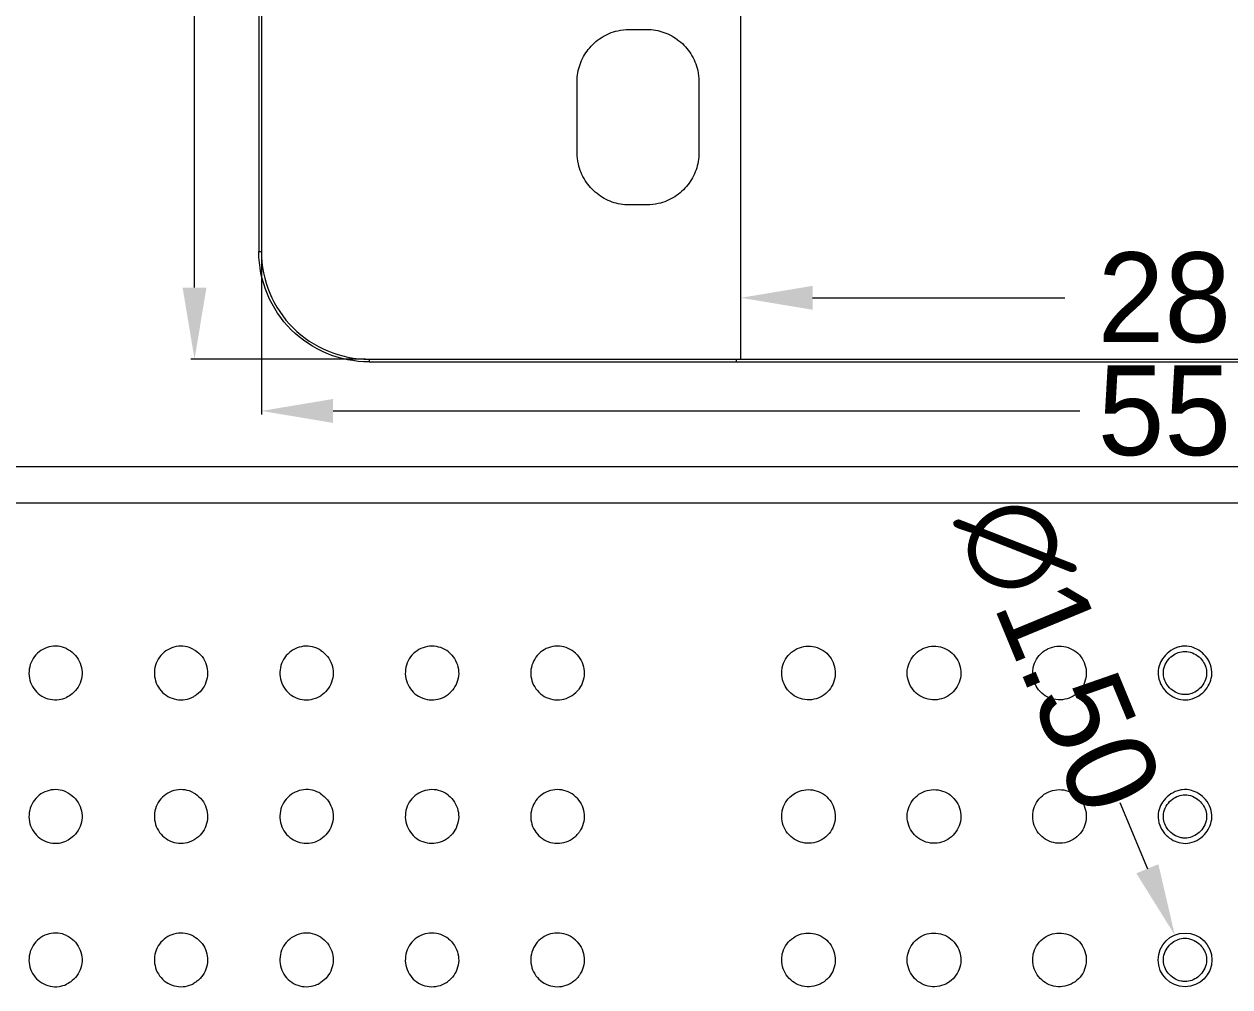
# Model space of a CAD drawing. Header units: millimetres. Extents: x -644 to 177, y 608 to 849.
# Drawn here: x -87.95 to -54.33, y 660.63 to 687.48 of the extents above; entities that cross this region are included whole.
import ezdxf

# ---------------------------------------------------------------- set-up
doc = ezdxf.new("R2010")
doc.units = ezdxf.units.MM
doc.layers.get('0').update_dxf_attribs({"linetype": 'CONTINUOUS'})
doc.layers.get('Defpoints').update_dxf_attribs({"linetype": 'CONTINUOUS'})
doc.layers.add('10', color=7, linetype='CONTINUOUS', true_color=0xffffff)
doc.dimstyles.new('2', dxfattribs={"dimtxt": 2.5, "dimasz": 2, "dimexe": 0.1, "dimexo": 0.1, "dimgap": 0.1, "dimtad": 0, "dimzin": 0, "dimdsep": 46, "dimtxsty": 'Standard', "dimcen": 0, "dimclrd": 4, "dimclre": 4, "dimclrt": 3, "dimadec": 1, "dimazin": 0, "dimtfac": 1, "dimtofl": 0, "dimtmove": 0, "dimatfit": 3, "dimfxl": 0, "dimtolj": 1, "dimtzin": 0, "dimlwd": 9, "dimlwe": 9, "dimarcsym": 0})

# ---------------------------------------------------------------- blocks, each defined once
blk = doc.blocks.new('*D165')
at = {"color": 4, "lineweight": 9}
for p, q in [((-78.433, 738.138), (-83.297, 738.138)), ((-83.197, 736.138), (-83.197, 712.613)), ((-83.197, 680.138), (-83.197, 703.663)), ((-78.433, 678.138), (-83.297, 678.138))]:
    blk.add_line(p, q, dxfattribs=at)
for points in [[(-83.531, 736.138), (-82.864, 736.138), (-83.197, 738.138)], [(-83.531, 680.138), (-82.864, 680.138), (-83.197, 678.138)]]:
    blk.add_solid(points, dxfattribs=at)
at = {"layer": 'Defpoints', "color": 0, "lineweight": 9}
for p in [(-83.197, 738.138), (-78.333, 738.138), (-78.333, 678.138)]:
    blk.add_point(p, dxfattribs=at)
at = {"color": 3, "lineweight": 9, "insert": (-83.197, 708.138), "char_height": 2.5, "attachment_point": 5, "rotation": 90}
blk.add_mtext('\\A1;60.00', dxfattribs=at)
blk = doc.blocks.new('*D168')
at = {"color": 4, "lineweight": 9}
for p, q in [((-81.333, 681.038), (-81.333, 676.596)), ((-26.333, 681.038), (-26.333, 676.596)), ((-79.333, 676.696), (-58.516, 676.696)), ((-28.333, 676.696), (-49.149, 676.696))]:
    blk.add_line(p, q, dxfattribs=at)
for points in [[(-79.333, 677.029), (-79.333, 676.363), (-81.333, 676.696)], [(-28.333, 677.029), (-28.333, 676.363), (-26.333, 676.696)]]:
    blk.add_solid(points, dxfattribs=at)
at = {"layer": 'Defpoints', "color": 0, "lineweight": 9}
for p in [(-81.333, 681.138), (-26.333, 681.138), (-26.333, 676.696)]:
    blk.add_point(p, dxfattribs=at)
at = {"color": 3, "lineweight": 9, "insert": (-53.833, 676.696), "char_height": 2.5, "attachment_point": 5}
blk.add_mtext('\\A1;55.00', dxfattribs=at)
blk = doc.blocks.new('*D173')
at = {"color": 4, "lineweight": 9}
for p, q in [((-67.967, 678.238), (-67.967, 679.951)), ((-65.967, 679.851), (-58.933, 679.851)), ((-41.698, 679.851), (-48.733, 679.851)), ((-39.698, 678.238), (-39.698, 679.951))]:
    blk.add_line(p, q, dxfattribs=at)
for points in [[(-65.967, 680.184), (-65.967, 679.518), (-67.967, 679.851)], [(-41.698, 680.184), (-41.698, 679.518), (-39.698, 679.851)]]:
    blk.add_solid(points, dxfattribs=at)
at = {"layer": 'Defpoints', "color": 0, "lineweight": 9}
for p in [(-39.698, 679.851), (-67.967, 678.138), (-39.698, 678.138)]:
    blk.add_point(p, dxfattribs=at)
at = {"color": 3, "lineweight": 9, "insert": (-53.833, 679.851), "char_height": 2.5, "attachment_point": 5}
blk.add_mtext('\\A1;28.27', dxfattribs=at)
blk = doc.blocks.new('*D119')
at = {"color": 4, "lineweight": 9}
blk.add_line((-57.396, 665.777), (-56.632, 663.929), dxfattribs=at)
blk.add_solid([(-56.324, 664.056), (-56.94, 663.802), (-55.868, 662.08)], dxfattribs=at)
at = {"layer": 'Defpoints', "color": 0, "lineweight": 9}
for p in [(-55.868, 662.08), (-55.296, 660.695)]:
    blk.add_point(p, dxfattribs=at)
at = {"color": 3, "lineweight": 9, "insert": (-59.105, 669.913), "char_height": 2.5, "attachment_point": 5, "rotation": 292.4505}
blk.add_mtext('\\A1;∅1.50', dxfattribs=at)

msp = doc.modelspace()

# ---------------------------------------------------------------- linework, layer by layer
at = {"lineweight": 9}
msp.add_circle((-55.582, 661.388), 0.749, dxfattribs=at)
at = {"layer": '10', "color": 7, "linetype": 'Continuous', "lineweight": 9}
for p, q in [((-67.967, 678.138), (-67.967, 738.138)), ((-81.406, 735.138), (-81.406, 681.138)), ((-81.333, 735.138), (-81.333, 681.138)), ((-72.53, 683.888), (-72.53, 685.888)), ((-69.135, 685.888), (-69.135, 683.888)), ((-81.406, 681.138), (-81.333, 681.138)), ((-78.333, 678.138), (-68.083, 678.138)), ((-78.333, 678.138), (-78.332, 678.064)), ((-68.083, 678.064), (-68.083, 678.138)), ((-67.967, 678.138), (-39.698, 678.138)), ((-5.595, 675.138), (-102.07, 675.138)), ((-102.07, 674.138), (-5.595, 674.138))]:
    msp.add_line(p, q, dxfattribs=at)
for points, knots in [([(-72.53, 685.888), (-72.53, 686.047), (-72.502, 686.208), (-72.396, 686.508), (-72.317, 686.651), (-72.118, 686.904), (-71.995, 687.016), (-71.718, 687.195), (-71.561, 687.262), (-71.295, 687.323), (-71.189, 687.335), (-71.082, 687.335)], [0, 0, 0, 0, 0.211102, 0.211102, 0.421873, 0.421873, 0.638165, 0.638165, 0.859797, 0.859797, 1, 1, 1, 1]), ([(-71.082, 687.335), (-71.041, 687.335), (-70.999, 687.335), (-70.916, 687.335), (-70.874, 687.335), (-70.749, 687.335), (-70.666, 687.335), (-70.582, 687.335)], [0, 0, 0, 0, 0.250017, 0.250017, 0.500034, 0.500034, 1, 1, 1, 1]), ([(-70.582, 687.335), (-70.423, 687.335), (-70.26, 687.307), (-69.959, 687.2), (-69.816, 687.12), (-69.562, 686.919), (-69.449, 686.794), (-69.271, 686.515), (-69.205, 686.357), (-69.146, 686.094), (-69.135, 685.991), (-69.135, 685.888)], [0, 0, 0, 0, 0.212906, 0.212906, 0.425486, 0.425486, 0.643452, 0.643452, 0.864683, 0.864683, 1, 1, 1, 1]), ([(-71.082, 682.441), (-71.242, 682.441), (-71.405, 682.469), (-71.706, 682.576), (-71.85, 682.656), (-72.104, 682.858), (-72.217, 682.983), (-72.394, 683.262), (-72.46, 683.42), (-72.518, 683.683), (-72.53, 683.786), (-72.53, 683.888)], [0, 0, 0, 0, 0.213072, 0.213072, 0.425811, 0.425811, 0.644043, 0.644043, 0.865336, 0.865336, 1, 1, 1, 1]), ([(-69.135, 683.888), (-69.135, 683.729), (-69.163, 683.568), (-69.269, 683.268), (-69.348, 683.125), (-69.547, 682.872), (-69.671, 682.759), (-69.947, 682.581), (-70.105, 682.514), (-70.37, 682.453), (-70.477, 682.441), (-70.582, 682.441)], [0, 0, 0, 0, 0.211297, 0.211297, 0.422268, 0.422268, 0.638732, 0.638732, 0.860226, 0.860226, 1, 1, 1, 1]), ([(-70.582, 682.441), (-70.624, 682.441), (-70.666, 682.441), (-70.749, 682.441), (-70.791, 682.441), (-70.916, 682.441), (-70.999, 682.441), (-71.082, 682.441)], [0, 0, 0, 0, 0.250017, 0.250017, 0.500034, 0.500034, 1, 1, 1, 1]), ([(-78.332, 678.064), (-79.142, 678.064), (-79.934, 678.395), (-81.069, 679.525), (-81.406, 680.323), (-81.406, 681.138)], [0, 0, 0, 0, 0.5, 0.5, 1, 1, 1, 1]), ([(-81.333, 681.138), (-81.333, 680.342), (-81.004, 679.564), (-79.897, 678.462), (-79.122, 678.138), (-78.333, 678.138)], [0, 0, 0, 0, 0.5, 0.5, 1, 1, 1, 1]), ([(-78.332, 678.064), (-77.436, 678.064), (-76.54, 678.064), (-74.745, 678.064), (-73.847, 678.064), (-71.328, 678.064), (-69.706, 678.064), (-68.083, 678.064)], [0, 0, 0, 0, 0.26292, 0.26292, 0.525839, 0.525839, 1, 1, 1, 1]), ([(-86.765, 670.067), (-86.84, 670.102), (-86.922, 670.125), (-87.086, 670.141), (-87.171, 670.135), (-87.331, 670.095), (-87.409, 670.06), (-87.548, 669.969), (-87.61, 669.91), (-87.711, 669.778), (-87.751, 669.701), (-87.802, 669.542), (-87.815, 669.457), (-87.812, 669.29), (-87.796, 669.205), (-87.738, 669.048), (-87.695, 668.974), (-87.59, 668.845), (-87.525, 668.789), (-87.383, 668.703), (-87.304, 668.672), (-87.142, 668.638), (-87.057, 668.635), (-86.903, 668.656), (-86.831, 668.677), (-86.765, 668.708)], [0, 0, 0, 0, 0.083755, 0.083755, 0.167976, 0.167976, 0.252194, 0.252194, 0.336417, 0.336417, 0.42065, 0.42065, 0.504892, 0.504892, 0.58914, 0.58914, 0.673388, 0.673388, 0.75763, 0.75763, 0.841862, 0.841862, 0.926085, 0.926085, 1, 1, 1, 1]), ([(-86.765, 670.067), (-86.689, 670.032), (-86.618, 669.983), (-86.498, 669.865), (-86.447, 669.795), (-86.373, 669.644), (-86.348, 669.561), (-86.328, 669.395), (-86.332, 669.309), (-86.368, 669.147), (-86.399, 669.068), (-86.486, 668.927), (-86.541, 668.862), (-86.654, 668.769), (-86.708, 668.735), (-86.765, 668.708)], [0, 0, 0, 0, 0.149609, 0.149609, 0.299309, 0.299309, 0.447675, 0.447675, 0.594596, 0.594596, 0.741048, 0.741048, 0.88817, 0.88817, 1, 1, 1, 1]), ([(-83.228, 670.048), (-83.3, 670.088), (-83.381, 670.115), (-83.544, 670.14), (-83.629, 670.139), (-83.792, 670.108), (-83.872, 670.079), (-84.016, 669.995), (-84.082, 669.941), (-84.19, 669.814), (-84.234, 669.74), (-84.295, 669.584), (-84.312, 669.5), (-84.319, 669.333), (-84.308, 669.247), (-84.259, 669.087), (-84.22, 669.01), (-84.122, 668.875), (-84.06, 668.816), (-83.923, 668.722), (-83.846, 668.686), (-83.685, 668.643), (-83.6, 668.635), (-83.435, 668.648), (-83.352, 668.669), (-83.26, 668.711), (-83.244, 668.719), (-83.228, 668.727)], [0, 0, 0, 0, 0.081371, 0.081371, 0.163264, 0.163264, 0.245154, 0.245154, 0.327047, 0.327047, 0.408949, 0.408949, 0.49086, 0.49086, 0.572778, 0.572778, 0.654698, 0.654698, 0.736612, 0.736612, 0.818517, 0.818517, 0.900412, 0.900412, 0.982303, 0.982303, 1, 1, 1, 1]), ([(-83.228, 670.048), (-83.154, 670.009), (-83.086, 669.956), (-82.972, 669.832), (-82.925, 669.759), (-82.86, 669.604), (-82.84, 669.52), (-82.829, 669.353), (-82.838, 669.268), (-82.882, 669.108), (-82.918, 669.031), (-83.012, 668.894), (-83.072, 668.832), (-83.167, 668.763), (-83.197, 668.744), (-83.228, 668.727)], [0, 0, 0, 0, 0.157054, 0.157054, 0.314184, 0.314184, 0.470213, 0.470213, 0.625145, 0.625145, 0.779841, 0.779841, 0.935242, 0.935242, 1, 1, 1, 1]), ([(-79.68, 670.02), (-79.749, 670.065), (-79.827, 670.098), (-79.989, 670.136), (-80.074, 670.141), (-80.239, 670.123), (-80.321, 670.099), (-80.471, 670.027), (-80.541, 669.977), (-80.659, 669.859), (-80.708, 669.789), (-80.781, 669.638), (-80.805, 669.556), (-80.823, 669.389), (-80.819, 669.303), (-80.782, 669.14), (-80.749, 669.06), (-80.661, 668.918), (-80.604, 668.854), (-80.473, 668.75), (-80.399, 668.708), (-80.242, 668.653), (-80.157, 668.639), (-79.991, 668.64), (-79.907, 668.654), (-79.777, 668.701), (-79.726, 668.726), (-79.68, 668.755)], [0, 0, 0, 0, 0.078431, 0.078431, 0.157459, 0.157459, 0.236483, 0.236483, 0.31551, 0.31551, 0.394544, 0.394544, 0.473587, 0.473587, 0.552638, 0.552638, 0.631691, 0.631691, 0.71074, 0.71074, 0.789781, 0.789781, 0.868813, 0.868813, 0.947838, 0.947838, 1, 1, 1, 1]), ([(-79.68, 670.02), (-79.609, 669.975), (-79.545, 669.917), (-79.441, 669.785), (-79.4, 669.709), (-79.346, 669.551), (-79.332, 669.466), (-79.333, 669.298), (-79.348, 669.214), (-79.404, 669.057), (-79.446, 668.982), (-79.549, 668.854), (-79.611, 668.799), (-79.68, 668.755)], [0, 0, 0, 0, 0.168268, 0.168268, 0.336597, 0.336597, 0.504046, 0.504046, 0.670722, 0.670722, 0.837377, 0.837377, 1, 1, 1, 1]), ([(-76.116, 669.975), (-76.181, 670.027), (-76.255, 670.068), (-76.412, 670.122), (-76.496, 670.136), (-76.663, 670.136), (-76.747, 670.121), (-76.904, 670.065), (-76.979, 670.023), (-77.109, 669.918), (-77.165, 669.854), (-77.253, 669.711), (-77.285, 669.632), (-77.321, 669.468), (-77.326, 669.382), (-77.306, 669.216), (-77.282, 669.133), (-77.208, 668.983), (-77.158, 668.913), (-77.039, 668.795), (-76.969, 668.746), (-76.818, 668.675), (-76.736, 668.652), (-76.57, 668.635), (-76.485, 668.641), (-76.323, 668.68), (-76.244, 668.713), (-76.154, 668.772), (-76.135, 668.786), (-76.116, 668.8)], [0, 0, 0, 0, 0.074631, 0.074631, 0.149974, 0.149974, 0.225313, 0.225313, 0.300651, 0.300651, 0.375995, 0.375995, 0.451348, 0.451348, 0.526709, 0.526709, 0.602073, 0.602073, 0.677436, 0.677436, 0.752793, 0.752793, 0.82814, 0.82814, 0.90348, 0.90348, 0.978817, 0.978817, 1, 1, 1, 1]), ([(-72.529, 669.894), (-72.585, 669.955), (-72.652, 670.007), (-72.797, 670.086), (-72.879, 670.114), (-73.043, 670.14), (-73.129, 670.139), (-73.293, 670.109), (-73.374, 670.08), (-73.519, 669.997), (-73.585, 669.942), (-73.695, 669.816), (-73.739, 669.743), (-73.801, 669.587), (-73.819, 669.503), (-73.826, 669.335), (-73.815, 669.25), (-73.767, 669.09), (-73.728, 669.013), (-73.629, 668.878), (-73.568, 668.818), (-73.43, 668.723), (-73.352, 668.687), (-73.191, 668.643), (-73.106, 668.635), (-72.94, 668.648), (-72.856, 668.669), (-72.704, 668.736), (-72.632, 668.783), (-72.556, 668.853), (-72.543, 668.867), (-72.529, 668.882)], [0, 0, 0, 0, 0.069406, 0.069406, 0.139732, 0.139732, 0.210053, 0.210053, 0.28037, 0.28037, 0.350691, 0.350691, 0.421019, 0.421019, 0.491355, 0.491355, 0.561697, 0.561697, 0.632039, 0.632039, 0.702378, 0.702378, 0.772709, 0.772709, 0.843031, 0.843031, 0.913349, 0.913349, 0.983668, 0.983668, 1, 1, 1, 1]), ([(-66.827, 669.388), (-66.827, 669.304), (-66.812, 669.219), (-66.757, 669.061), (-66.715, 668.986), (-66.611, 668.855), (-66.547, 668.798), (-66.405, 668.709), (-66.325, 668.676), (-66.162, 668.639), (-66.076, 668.635), (-65.91, 668.654), (-65.828, 668.678), (-65.677, 668.752), (-65.608, 668.802), (-65.49, 668.921), (-65.441, 668.992), (-65.369, 669.143), (-65.346, 669.226), (-65.328, 669.392), (-65.334, 669.478), (-65.372, 669.641), (-65.406, 669.721), (-65.496, 669.862), (-65.554, 669.926), (-65.685, 670.029), (-65.761, 670.07), (-65.919, 670.123), (-66.004, 670.137), (-66.172, 670.135), (-66.256, 670.12), (-66.413, 670.063), (-66.488, 670.02), (-66.617, 669.914), (-66.674, 669.849), (-66.761, 669.706), (-66.793, 669.626), (-66.821, 669.493), (-66.827, 669.44), (-66.827, 669.388)], [0, 0, 0, 0, 0.053712, 0.053712, 0.107425, 0.107425, 0.161135, 0.161135, 0.214838, 0.214838, 0.268536, 0.268536, 0.322231, 0.322231, 0.375926, 0.375926, 0.429627, 0.429627, 0.483335, 0.483335, 0.537047, 0.537047, 0.590761, 0.590761, 0.644472, 0.644472, 0.698178, 0.698178, 0.751877, 0.751877, 0.805572, 0.805572, 0.859267, 0.859267, 0.912967, 0.912967, 0.966672, 0.966672, 1, 1, 1, 1]), ([(-63.328, 669.388), (-63.328, 669.304), (-63.314, 669.219), (-63.258, 669.061), (-63.217, 668.986), (-63.112, 668.855), (-63.048, 668.798), (-62.906, 668.709), (-62.826, 668.676), (-62.663, 668.639), (-62.577, 668.635), (-62.411, 668.654), (-62.328, 668.678), (-62.178, 668.752), (-62.108, 668.802), (-61.99, 668.921), (-61.941, 668.992), (-61.869, 669.143), (-61.846, 669.226), (-61.828, 669.392), (-61.834, 669.478), (-61.872, 669.641), (-61.906, 669.721), (-61.996, 669.862), (-62.054, 669.926), (-62.186, 670.029), (-62.262, 670.07), (-62.42, 670.123), (-62.505, 670.137), (-62.672, 670.135), (-62.757, 670.12), (-62.914, 670.063), (-62.989, 670.02), (-63.119, 669.914), (-63.175, 669.849), (-63.262, 669.706), (-63.294, 669.626), (-63.323, 669.493), (-63.328, 669.44), (-63.328, 669.388)], [0, 0, 0, 0, 0.053712, 0.053712, 0.107425, 0.107425, 0.161135, 0.161135, 0.214838, 0.214838, 0.268536, 0.268536, 0.322231, 0.322231, 0.375926, 0.375926, 0.429627, 0.429627, 0.483335, 0.483335, 0.537047, 0.537047, 0.590761, 0.590761, 0.644472, 0.644472, 0.698178, 0.698178, 0.751877, 0.751877, 0.805572, 0.805572, 0.859267, 0.859267, 0.912967, 0.912967, 0.966672, 0.966672, 1, 1, 1, 1]), ([(-59.829, 669.388), (-59.829, 669.304), (-59.815, 669.219), (-59.76, 669.061), (-59.718, 668.986), (-59.613, 668.855), (-59.549, 668.798), (-59.407, 668.709), (-59.327, 668.676), (-59.164, 668.639), (-59.078, 668.635), (-58.912, 668.654), (-58.829, 668.678), (-58.679, 668.752), (-58.609, 668.802), (-58.491, 668.921), (-58.441, 668.992), (-58.37, 669.143), (-58.346, 669.226), (-58.329, 669.392), (-58.334, 669.478), (-58.373, 669.641), (-58.406, 669.721), (-58.497, 669.862), (-58.555, 669.926), (-58.686, 670.029), (-58.762, 670.07), (-58.921, 670.123), (-59.006, 670.137), (-59.173, 670.135), (-59.258, 670.12), (-59.415, 670.063), (-59.49, 670.02), (-59.62, 669.914), (-59.676, 669.849), (-59.764, 669.706), (-59.795, 669.626), (-59.824, 669.493), (-59.829, 669.44), (-59.829, 669.388)], [0, 0, 0, 0, 0.053712, 0.053712, 0.107425, 0.107425, 0.161135, 0.161135, 0.214838, 0.214838, 0.268536, 0.268536, 0.322231, 0.322231, 0.375926, 0.375926, 0.429627, 0.429627, 0.483335, 0.483335, 0.537047, 0.537047, 0.590761, 0.590761, 0.644472, 0.644472, 0.698178, 0.698178, 0.751877, 0.751877, 0.805572, 0.805572, 0.859267, 0.859267, 0.912967, 0.912967, 0.966672, 0.966672, 1, 1, 1, 1]), ([(-55.662, 670.133), (-55.576, 670.143), (-55.488, 670.136), (-55.333, 670.094), (-55.264, 670.063), (-55.129, 669.978), (-55.065, 669.921), (-54.952, 669.786), (-54.904, 669.705), (-54.844, 669.536), (-54.83, 669.446), (-54.837, 669.282), (-54.854, 669.205), (-54.91, 669.061), (-54.951, 668.992), (-55.054, 668.863), (-55.12, 668.803), (-55.27, 668.707), (-55.357, 668.67), (-55.528, 668.635), (-55.614, 668.633), (-55.771, 668.661), (-55.844, 668.686), (-55.982, 668.759), (-56.049, 668.808), (-56.17, 668.93), (-56.224, 669.005), (-56.301, 669.167), (-56.326, 669.258), (-56.336, 669.427), (-56.326, 669.509), (-56.281, 669.656), (-56.247, 669.725), (-56.158, 669.857), (-56.099, 669.921), (-55.959, 670.031), (-55.876, 670.077), (-55.746, 670.118), (-55.704, 670.128), (-55.662, 670.133)], [0, 0, 0, 0, 0.055476, 0.055476, 0.103423, 0.103423, 0.157684, 0.157684, 0.216813, 0.216813, 0.273508, 0.273508, 0.32286, 0.32286, 0.37312, 0.37312, 0.429289, 0.429289, 0.48804, 0.48804, 0.542108, 0.542108, 0.590536, 0.590536, 0.642649, 0.642649, 0.700635, 0.700635, 0.758941, 0.758941, 0.810199, 0.810199, 0.858133, 0.858133, 0.912894, 0.912894, 0.972619, 0.972619, 1, 1, 1, 1]), ([(-76.116, 669.975), (-76.051, 669.923), (-75.993, 669.859), (-75.904, 669.717), (-75.871, 669.638), (-75.833, 669.474), (-75.828, 669.388), (-75.847, 669.222), (-75.87, 669.14), (-75.942, 668.989), (-75.992, 668.919), (-76.071, 668.839), (-76.093, 668.819), (-76.116, 668.8)], [0, 0, 0, 0, 0.187428, 0.187428, 0.374903, 0.374903, 0.561709, 0.561709, 0.74805, 0.74805, 0.934578, 0.934578, 1, 1, 1, 1]), ([(-72.529, 669.894), (-72.473, 669.832), (-72.426, 669.76), (-72.36, 669.606), (-72.34, 669.522), (-72.329, 669.355), (-72.337, 669.269), (-72.382, 669.108), (-72.418, 669.03), (-72.485, 668.933), (-72.506, 668.907), (-72.529, 668.882)], [0, 0, 0, 0, 0.227445, 0.227445, 0.454922, 0.454922, 0.681948, 0.681948, 0.908832, 0.908832, 1, 1, 1, 1]), ([(-55.583, 668.784), (-55.519, 668.784), (-55.455, 668.796), (-55.335, 668.839), (-55.278, 668.87), (-55.172, 668.951), (-55.123, 669.003), (-55.043, 669.121), (-55.011, 669.19), (-54.979, 669.327), (-54.975, 669.398), (-54.994, 669.525), (-55.013, 669.585), (-55.069, 669.697), (-55.107, 669.751), (-55.201, 669.85), (-55.26, 669.894), (-55.39, 669.96), (-55.462, 669.983), (-55.599, 669.995), (-55.666, 669.989), (-55.786, 669.955), (-55.841, 669.93), (-55.949, 669.861), (-56.001, 669.815), (-56.092, 669.705), (-56.13, 669.639), (-56.179, 669.502), (-56.19, 669.429), (-56.183, 669.298), (-56.168, 669.237), (-56.122, 669.122), (-56.089, 669.067), (-56.006, 668.963), (-55.951, 668.915), (-55.83, 668.838), (-55.759, 668.809), (-55.653, 668.788), (-55.618, 668.784), (-55.583, 668.784)], [0, 0, 0, 0, 0.05104, 0.05104, 0.10181, 0.10181, 0.157498, 0.157498, 0.216366, 0.216366, 0.271101, 0.271101, 0.319645, 0.319645, 0.371267, 0.371267, 0.429009, 0.429009, 0.487695, 0.487695, 0.539621, 0.539621, 0.587378, 0.587378, 0.641598, 0.641598, 0.701211, 0.701211, 0.758249, 0.758249, 0.806837, 0.806837, 0.856832, 0.856832, 0.913358, 0.913358, 0.972403, 0.972403, 1, 1, 1, 1]), ([(-86.765, 666.067), (-86.84, 666.102), (-86.922, 666.125), (-87.086, 666.141), (-87.171, 666.135), (-87.331, 666.095), (-87.409, 666.06), (-87.548, 665.969), (-87.61, 665.91), (-87.711, 665.778), (-87.751, 665.701), (-87.802, 665.542), (-87.815, 665.457), (-87.812, 665.29), (-87.796, 665.205), (-87.738, 665.048), (-87.695, 664.974), (-87.59, 664.845), (-87.525, 664.789), (-87.383, 664.703), (-87.304, 664.672), (-87.142, 664.638), (-87.057, 664.635), (-86.903, 664.656), (-86.831, 664.677), (-86.765, 664.708)], [0, 0, 0, 0, 0.083755, 0.083755, 0.167976, 0.167976, 0.252194, 0.252194, 0.336417, 0.336417, 0.42065, 0.42065, 0.504892, 0.504892, 0.58914, 0.58914, 0.673388, 0.673388, 0.75763, 0.75763, 0.841862, 0.841862, 0.926085, 0.926085, 1, 1, 1, 1]), ([(-86.765, 666.067), (-86.689, 666.032), (-86.618, 665.983), (-86.498, 665.865), (-86.447, 665.795), (-86.373, 665.644), (-86.348, 665.561), (-86.328, 665.395), (-86.332, 665.309), (-86.368, 665.147), (-86.399, 665.068), (-86.486, 664.927), (-86.541, 664.862), (-86.654, 664.769), (-86.708, 664.735), (-86.765, 664.708)], [0, 0, 0, 0, 0.149609, 0.149609, 0.299309, 0.299309, 0.447675, 0.447675, 0.594596, 0.594596, 0.741048, 0.741048, 0.88817, 0.88817, 1, 1, 1, 1]), ([(-83.228, 666.048), (-83.3, 666.088), (-83.381, 666.115), (-83.544, 666.14), (-83.629, 666.139), (-83.792, 666.108), (-83.872, 666.079), (-84.016, 665.995), (-84.082, 665.941), (-84.19, 665.814), (-84.234, 665.74), (-84.295, 665.584), (-84.312, 665.5), (-84.319, 665.333), (-84.308, 665.247), (-84.259, 665.087), (-84.22, 665.01), (-84.122, 664.875), (-84.06, 664.816), (-83.923, 664.722), (-83.846, 664.686), (-83.685, 664.643), (-83.6, 664.635), (-83.435, 664.648), (-83.352, 664.669), (-83.26, 664.711), (-83.244, 664.719), (-83.228, 664.727)], [0, 0, 0, 0, 0.081371, 0.081371, 0.163264, 0.163264, 0.245154, 0.245154, 0.327047, 0.327047, 0.408949, 0.408949, 0.49086, 0.49086, 0.572778, 0.572778, 0.654698, 0.654698, 0.736612, 0.736612, 0.818517, 0.818517, 0.900412, 0.900412, 0.982303, 0.982303, 1, 1, 1, 1]), ([(-83.228, 666.048), (-83.154, 666.009), (-83.086, 665.956), (-82.972, 665.832), (-82.925, 665.759), (-82.86, 665.604), (-82.84, 665.52), (-82.829, 665.353), (-82.838, 665.268), (-82.882, 665.108), (-82.918, 665.031), (-83.012, 664.894), (-83.072, 664.832), (-83.167, 664.763), (-83.197, 664.744), (-83.228, 664.727)], [0, 0, 0, 0, 0.157054, 0.157054, 0.314184, 0.314184, 0.470213, 0.470213, 0.625145, 0.625145, 0.779841, 0.779841, 0.935242, 0.935242, 1, 1, 1, 1]), ([(-79.68, 666.02), (-79.749, 666.065), (-79.827, 666.098), (-79.989, 666.136), (-80.074, 666.141), (-80.239, 666.123), (-80.321, 666.099), (-80.471, 666.027), (-80.541, 665.977), (-80.659, 665.859), (-80.708, 665.789), (-80.781, 665.638), (-80.805, 665.556), (-80.823, 665.389), (-80.819, 665.303), (-80.782, 665.14), (-80.749, 665.06), (-80.661, 664.918), (-80.604, 664.854), (-80.473, 664.75), (-80.399, 664.708), (-80.242, 664.653), (-80.157, 664.639), (-79.991, 664.64), (-79.907, 664.654), (-79.777, 664.701), (-79.726, 664.726), (-79.68, 664.755)], [0, 0, 0, 0, 0.078431, 0.078431, 0.157459, 0.157459, 0.236483, 0.236483, 0.31551, 0.31551, 0.394544, 0.394544, 0.473587, 0.473587, 0.552638, 0.552638, 0.631691, 0.631691, 0.71074, 0.71074, 0.789781, 0.789781, 0.868813, 0.868813, 0.947838, 0.947838, 1, 1, 1, 1]), ([(-79.68, 666.02), (-79.609, 665.975), (-79.545, 665.917), (-79.441, 665.785), (-79.4, 665.709), (-79.346, 665.551), (-79.332, 665.466), (-79.333, 665.298), (-79.348, 665.214), (-79.404, 665.057), (-79.446, 664.982), (-79.549, 664.854), (-79.611, 664.799), (-79.68, 664.755)], [0, 0, 0, 0, 0.168268, 0.168268, 0.336597, 0.336597, 0.504046, 0.504046, 0.670722, 0.670722, 0.837377, 0.837377, 1, 1, 1, 1]), ([(-76.116, 665.975), (-76.181, 666.027), (-76.255, 666.068), (-76.412, 666.122), (-76.496, 666.136), (-76.663, 666.136), (-76.747, 666.121), (-76.904, 666.065), (-76.979, 666.023), (-77.109, 665.918), (-77.165, 665.854), (-77.253, 665.711), (-77.285, 665.632), (-77.321, 665.468), (-77.326, 665.382), (-77.306, 665.216), (-77.282, 665.133), (-77.208, 664.983), (-77.158, 664.913), (-77.039, 664.795), (-76.969, 664.746), (-76.818, 664.675), (-76.736, 664.652), (-76.57, 664.635), (-76.485, 664.641), (-76.323, 664.68), (-76.244, 664.713), (-76.154, 664.772), (-76.135, 664.786), (-76.116, 664.8)], [0, 0, 0, 0, 0.074631, 0.074631, 0.149974, 0.149974, 0.225313, 0.225313, 0.300651, 0.300651, 0.375995, 0.375995, 0.451348, 0.451348, 0.526709, 0.526709, 0.602073, 0.602073, 0.677436, 0.677436, 0.752793, 0.752793, 0.82814, 0.82814, 0.90348, 0.90348, 0.978817, 0.978817, 1, 1, 1, 1]), ([(-76.116, 665.975), (-76.051, 665.923), (-75.993, 665.859), (-75.904, 665.717), (-75.871, 665.638), (-75.833, 665.474), (-75.828, 665.388), (-75.847, 665.222), (-75.87, 665.14), (-75.942, 664.989), (-75.992, 664.919), (-76.071, 664.839), (-76.093, 664.819), (-76.116, 664.8)], [0, 0, 0, 0, 0.187428, 0.187428, 0.374903, 0.374903, 0.561709, 0.561709, 0.74805, 0.74805, 0.934578, 0.934578, 1, 1, 1, 1]), ([(-72.529, 665.894), (-72.585, 665.955), (-72.652, 666.007), (-72.797, 666.086), (-72.879, 666.114), (-73.043, 666.14), (-73.129, 666.139), (-73.293, 666.109), (-73.374, 666.08), (-73.519, 665.997), (-73.585, 665.942), (-73.695, 665.816), (-73.739, 665.743), (-73.801, 665.587), (-73.819, 665.503), (-73.826, 665.335), (-73.815, 665.25), (-73.767, 665.09), (-73.728, 665.013), (-73.629, 664.878), (-73.568, 664.818), (-73.43, 664.723), (-73.352, 664.687), (-73.191, 664.643), (-73.106, 664.635), (-72.94, 664.648), (-72.856, 664.669), (-72.704, 664.736), (-72.632, 664.783), (-72.556, 664.853), (-72.543, 664.867), (-72.529, 664.882)], [0, 0, 0, 0, 0.069406, 0.069406, 0.139732, 0.139732, 0.210053, 0.210053, 0.28037, 0.28037, 0.350691, 0.350691, 0.421019, 0.421019, 0.491355, 0.491355, 0.561697, 0.561697, 0.632039, 0.632039, 0.702378, 0.702378, 0.772709, 0.772709, 0.843031, 0.843031, 0.913349, 0.913349, 0.983668, 0.983668, 1, 1, 1, 1]), ([(-66.827, 665.388), (-66.827, 665.304), (-66.812, 665.219), (-66.757, 665.061), (-66.715, 664.986), (-66.611, 664.855), (-66.547, 664.798), (-66.405, 664.709), (-66.325, 664.676), (-66.162, 664.639), (-66.076, 664.635), (-65.91, 664.654), (-65.828, 664.678), (-65.677, 664.752), (-65.608, 664.802), (-65.49, 664.921), (-65.441, 664.992), (-65.369, 665.143), (-65.346, 665.226), (-65.328, 665.392), (-65.334, 665.478), (-65.372, 665.641), (-65.406, 665.721), (-65.496, 665.862), (-65.554, 665.926), (-65.685, 666.029), (-65.761, 666.07), (-65.919, 666.123), (-66.004, 666.137), (-66.172, 666.135), (-66.256, 666.12), (-66.413, 666.063), (-66.488, 666.02), (-66.617, 665.914), (-66.674, 665.849), (-66.761, 665.706), (-66.793, 665.626), (-66.821, 665.493), (-66.827, 665.44), (-66.827, 665.388)], [0, 0, 0, 0, 0.053712, 0.053712, 0.107425, 0.107425, 0.161135, 0.161135, 0.214838, 0.214838, 0.268536, 0.268536, 0.322231, 0.322231, 0.375926, 0.375926, 0.429627, 0.429627, 0.483335, 0.483335, 0.537047, 0.537047, 0.590761, 0.590761, 0.644472, 0.644472, 0.698178, 0.698178, 0.751877, 0.751877, 0.805572, 0.805572, 0.859267, 0.859267, 0.912967, 0.912967, 0.966672, 0.966672, 1, 1, 1, 1]), ([(-63.328, 665.388), (-63.328, 665.304), (-63.314, 665.219), (-63.258, 665.061), (-63.217, 664.986), (-63.112, 664.855), (-63.048, 664.798), (-62.906, 664.709), (-62.826, 664.676), (-62.663, 664.639), (-62.577, 664.635), (-62.411, 664.654), (-62.328, 664.678), (-62.178, 664.752), (-62.108, 664.802), (-61.99, 664.921), (-61.941, 664.992), (-61.869, 665.143), (-61.846, 665.226), (-61.828, 665.392), (-61.834, 665.478), (-61.872, 665.641), (-61.906, 665.721), (-61.996, 665.862), (-62.054, 665.926), (-62.186, 666.029), (-62.262, 666.07), (-62.42, 666.123), (-62.505, 666.137), (-62.672, 666.135), (-62.757, 666.12), (-62.914, 666.063), (-62.989, 666.02), (-63.119, 665.914), (-63.175, 665.849), (-63.262, 665.706), (-63.294, 665.626), (-63.323, 665.493), (-63.328, 665.44), (-63.328, 665.388)], [0, 0, 0, 0, 0.053712, 0.053712, 0.107425, 0.107425, 0.161135, 0.161135, 0.214838, 0.214838, 0.268536, 0.268536, 0.322231, 0.322231, 0.375926, 0.375926, 0.429627, 0.429627, 0.483335, 0.483335, 0.537047, 0.537047, 0.590761, 0.590761, 0.644472, 0.644472, 0.698178, 0.698178, 0.751877, 0.751877, 0.805572, 0.805572, 0.859267, 0.859267, 0.912967, 0.912967, 0.966672, 0.966672, 1, 1, 1, 1]), ([(-59.829, 665.388), (-59.829, 665.304), (-59.815, 665.219), (-59.76, 665.061), (-59.718, 664.986), (-59.613, 664.855), (-59.549, 664.798), (-59.407, 664.709), (-59.327, 664.676), (-59.164, 664.639), (-59.078, 664.635), (-58.912, 664.654), (-58.829, 664.678), (-58.679, 664.752), (-58.609, 664.802), (-58.491, 664.921), (-58.441, 664.992), (-58.37, 665.143), (-58.346, 665.226), (-58.329, 665.392), (-58.334, 665.478), (-58.373, 665.641), (-58.406, 665.721), (-58.497, 665.862), (-58.555, 665.926), (-58.686, 666.029), (-58.762, 666.07), (-58.921, 666.123), (-59.006, 666.137), (-59.173, 666.135), (-59.258, 666.12), (-59.415, 666.063), (-59.49, 666.02), (-59.62, 665.914), (-59.676, 665.849), (-59.764, 665.706), (-59.795, 665.626), (-59.824, 665.493), (-59.829, 665.44), (-59.829, 665.388)], [0, 0, 0, 0, 0.053712, 0.053712, 0.107425, 0.107425, 0.161135, 0.161135, 0.214838, 0.214838, 0.268536, 0.268536, 0.322231, 0.322231, 0.375926, 0.375926, 0.429627, 0.429627, 0.483335, 0.483335, 0.537047, 0.537047, 0.590761, 0.590761, 0.644472, 0.644472, 0.698178, 0.698178, 0.751877, 0.751877, 0.805572, 0.805572, 0.859267, 0.859267, 0.912967, 0.912967, 0.966672, 0.966672, 1, 1, 1, 1]), ([(-55.662, 666.133), (-55.576, 666.143), (-55.488, 666.136), (-55.333, 666.094), (-55.264, 666.063), (-55.129, 665.978), (-55.065, 665.921), (-54.952, 665.786), (-54.904, 665.705), (-54.844, 665.536), (-54.83, 665.446), (-54.837, 665.282), (-54.854, 665.205), (-54.91, 665.061), (-54.951, 664.992), (-55.054, 664.863), (-55.12, 664.803), (-55.27, 664.707), (-55.357, 664.67), (-55.528, 664.635), (-55.614, 664.633), (-55.771, 664.661), (-55.844, 664.686), (-55.982, 664.759), (-56.049, 664.808), (-56.17, 664.93), (-56.224, 665.005), (-56.301, 665.167), (-56.326, 665.258), (-56.336, 665.427), (-56.326, 665.509), (-56.281, 665.656), (-56.247, 665.725), (-56.158, 665.857), (-56.099, 665.921), (-55.959, 666.031), (-55.876, 666.077), (-55.746, 666.118), (-55.704, 666.128), (-55.662, 666.133)], [0, 0, 0, 0, 0.055476, 0.055476, 0.103423, 0.103423, 0.157684, 0.157684, 0.216813, 0.216813, 0.273508, 0.273508, 0.32286, 0.32286, 0.37312, 0.37312, 0.429289, 0.429289, 0.48804, 0.48804, 0.542108, 0.542108, 0.590536, 0.590536, 0.642649, 0.642649, 0.700635, 0.700635, 0.758941, 0.758941, 0.810199, 0.810199, 0.858133, 0.858133, 0.912894, 0.912894, 0.972619, 0.972619, 1, 1, 1, 1]), ([(-55.583, 664.784), (-55.519, 664.784), (-55.455, 664.796), (-55.335, 664.839), (-55.278, 664.87), (-55.172, 664.951), (-55.123, 665.003), (-55.043, 665.121), (-55.011, 665.19), (-54.979, 665.327), (-54.975, 665.398), (-54.994, 665.525), (-55.013, 665.585), (-55.069, 665.697), (-55.107, 665.751), (-55.201, 665.85), (-55.26, 665.894), (-55.39, 665.96), (-55.462, 665.983), (-55.599, 665.995), (-55.666, 665.989), (-55.786, 665.955), (-55.841, 665.93), (-55.949, 665.861), (-56.001, 665.815), (-56.092, 665.705), (-56.13, 665.639), (-56.179, 665.502), (-56.19, 665.429), (-56.183, 665.298), (-56.168, 665.237), (-56.122, 665.122), (-56.089, 665.067), (-56.006, 664.963), (-55.951, 664.915), (-55.83, 664.838), (-55.759, 664.809), (-55.653, 664.788), (-55.618, 664.784), (-55.583, 664.784)], [0, 0, 0, 0, 0.05104, 0.05104, 0.10181, 0.10181, 0.157498, 0.157498, 0.216366, 0.216366, 0.271101, 0.271101, 0.319645, 0.319645, 0.371267, 0.371267, 0.429009, 0.429009, 0.487695, 0.487695, 0.539621, 0.539621, 0.587378, 0.587378, 0.641598, 0.641598, 0.701211, 0.701211, 0.758249, 0.758249, 0.806837, 0.806837, 0.856832, 0.856832, 0.913358, 0.913358, 0.972403, 0.972403, 1, 1, 1, 1]), ([(-72.529, 665.894), (-72.473, 665.832), (-72.426, 665.76), (-72.36, 665.606), (-72.34, 665.522), (-72.329, 665.355), (-72.337, 665.269), (-72.382, 665.108), (-72.418, 665.03), (-72.485, 664.933), (-72.506, 664.907), (-72.529, 664.882)], [0, 0, 0, 0, 0.227445, 0.227445, 0.454922, 0.454922, 0.681948, 0.681948, 0.908832, 0.908832, 1, 1, 1, 1]), ([(-86.765, 662.067), (-86.84, 662.102), (-86.922, 662.125), (-87.086, 662.141), (-87.171, 662.135), (-87.331, 662.095), (-87.409, 662.06), (-87.548, 661.969), (-87.61, 661.91), (-87.711, 661.778), (-87.751, 661.701), (-87.802, 661.542), (-87.815, 661.457), (-87.812, 661.29), (-87.796, 661.205), (-87.738, 661.048), (-87.695, 660.974), (-87.59, 660.845), (-87.525, 660.789), (-87.383, 660.703), (-87.304, 660.672), (-87.142, 660.638), (-87.057, 660.635), (-86.903, 660.656), (-86.831, 660.677), (-86.765, 660.708)], [0, 0, 0, 0, 0.083755, 0.083755, 0.167976, 0.167976, 0.252194, 0.252194, 0.336417, 0.336417, 0.42065, 0.42065, 0.504892, 0.504892, 0.58914, 0.58914, 0.673388, 0.673388, 0.75763, 0.75763, 0.841862, 0.841862, 0.926085, 0.926085, 1, 1, 1, 1]), ([(-86.765, 662.067), (-86.689, 662.032), (-86.618, 661.983), (-86.498, 661.865), (-86.447, 661.795), (-86.373, 661.644), (-86.348, 661.561), (-86.328, 661.395), (-86.332, 661.309), (-86.368, 661.147), (-86.399, 661.068), (-86.486, 660.927), (-86.541, 660.862), (-86.654, 660.769), (-86.708, 660.735), (-86.765, 660.708)], [0, 0, 0, 0, 0.149609, 0.149609, 0.299309, 0.299309, 0.447675, 0.447675, 0.594596, 0.594596, 0.741048, 0.741048, 0.88817, 0.88817, 1, 1, 1, 1]), ([(-83.228, 662.048), (-83.3, 662.088), (-83.381, 662.115), (-83.544, 662.14), (-83.629, 662.139), (-83.792, 662.108), (-83.872, 662.079), (-84.016, 661.995), (-84.082, 661.941), (-84.19, 661.814), (-84.234, 661.74), (-84.295, 661.584), (-84.312, 661.5), (-84.319, 661.333), (-84.308, 661.247), (-84.259, 661.087), (-84.22, 661.01), (-84.122, 660.875), (-84.06, 660.816), (-83.923, 660.722), (-83.846, 660.686), (-83.685, 660.643), (-83.6, 660.635), (-83.435, 660.648), (-83.352, 660.669), (-83.26, 660.711), (-83.244, 660.719), (-83.228, 660.727)], [0, 0, 0, 0, 0.081371, 0.081371, 0.163264, 0.163264, 0.245154, 0.245154, 0.327047, 0.327047, 0.408949, 0.408949, 0.49086, 0.49086, 0.572778, 0.572778, 0.654698, 0.654698, 0.736612, 0.736612, 0.818517, 0.818517, 0.900412, 0.900412, 0.982303, 0.982303, 1, 1, 1, 1]), ([(-83.228, 662.048), (-83.154, 662.009), (-83.086, 661.956), (-82.972, 661.832), (-82.925, 661.759), (-82.86, 661.604), (-82.84, 661.52), (-82.829, 661.353), (-82.838, 661.268), (-82.882, 661.108), (-82.918, 661.031), (-83.012, 660.894), (-83.072, 660.832), (-83.167, 660.763), (-83.197, 660.744), (-83.228, 660.727)], [0, 0, 0, 0, 0.157054, 0.157054, 0.314184, 0.314184, 0.470213, 0.470213, 0.625145, 0.625145, 0.779841, 0.779841, 0.935242, 0.935242, 1, 1, 1, 1]), ([(-79.68, 662.02), (-79.749, 662.065), (-79.827, 662.098), (-79.989, 662.136), (-80.074, 662.141), (-80.239, 662.123), (-80.321, 662.099), (-80.471, 662.027), (-80.541, 661.977), (-80.659, 661.859), (-80.708, 661.789), (-80.781, 661.638), (-80.805, 661.556), (-80.823, 661.389), (-80.819, 661.303), (-80.782, 661.14), (-80.749, 661.06), (-80.661, 660.918), (-80.604, 660.854), (-80.473, 660.75), (-80.399, 660.708), (-80.242, 660.653), (-80.157, 660.639), (-79.991, 660.64), (-79.907, 660.654), (-79.777, 660.701), (-79.726, 660.726), (-79.68, 660.755)], [0, 0, 0, 0, 0.078431, 0.078431, 0.157459, 0.157459, 0.236483, 0.236483, 0.31551, 0.31551, 0.394544, 0.394544, 0.473587, 0.473587, 0.552638, 0.552638, 0.631691, 0.631691, 0.71074, 0.71074, 0.789781, 0.789781, 0.868813, 0.868813, 0.947838, 0.947838, 1, 1, 1, 1]), ([(-79.68, 662.02), (-79.609, 661.975), (-79.545, 661.917), (-79.441, 661.785), (-79.4, 661.709), (-79.346, 661.551), (-79.332, 661.466), (-79.333, 661.298), (-79.348, 661.214), (-79.404, 661.057), (-79.446, 660.982), (-79.549, 660.854), (-79.611, 660.799), (-79.68, 660.755)], [0, 0, 0, 0, 0.168268, 0.168268, 0.336597, 0.336597, 0.504046, 0.504046, 0.670722, 0.670722, 0.837377, 0.837377, 1, 1, 1, 1]), ([(-76.116, 661.975), (-76.181, 662.027), (-76.255, 662.068), (-76.412, 662.122), (-76.496, 662.136), (-76.663, 662.136), (-76.747, 662.121), (-76.904, 662.065), (-76.979, 662.023), (-77.109, 661.918), (-77.165, 661.854), (-77.253, 661.711), (-77.285, 661.632), (-77.321, 661.468), (-77.326, 661.382), (-77.306, 661.216), (-77.282, 661.133), (-77.208, 660.983), (-77.158, 660.913), (-77.039, 660.795), (-76.969, 660.746), (-76.818, 660.675), (-76.736, 660.652), (-76.57, 660.635), (-76.485, 660.641), (-76.323, 660.68), (-76.244, 660.713), (-76.154, 660.772), (-76.135, 660.786), (-76.116, 660.8)], [0, 0, 0, 0, 0.074631, 0.074631, 0.149974, 0.149974, 0.225313, 0.225313, 0.300651, 0.300651, 0.375995, 0.375995, 0.451348, 0.451348, 0.526709, 0.526709, 0.602073, 0.602073, 0.677436, 0.677436, 0.752793, 0.752793, 0.82814, 0.82814, 0.90348, 0.90348, 0.978817, 0.978817, 1, 1, 1, 1]), ([(-76.116, 661.975), (-76.051, 661.923), (-75.993, 661.859), (-75.904, 661.717), (-75.871, 661.638), (-75.833, 661.474), (-75.828, 661.388), (-75.847, 661.222), (-75.87, 661.14), (-75.942, 660.989), (-75.992, 660.919), (-76.071, 660.839), (-76.093, 660.819), (-76.116, 660.8)], [0, 0, 0, 0, 0.187428, 0.187428, 0.374903, 0.374903, 0.561709, 0.561709, 0.74805, 0.74805, 0.934578, 0.934578, 1, 1, 1, 1]), ([(-72.529, 661.894), (-72.585, 661.955), (-72.652, 662.007), (-72.797, 662.086), (-72.879, 662.114), (-73.043, 662.14), (-73.129, 662.139), (-73.293, 662.109), (-73.374, 662.08), (-73.519, 661.997), (-73.585, 661.942), (-73.695, 661.816), (-73.739, 661.743), (-73.801, 661.587), (-73.819, 661.503), (-73.826, 661.335), (-73.815, 661.25), (-73.767, 661.09), (-73.728, 661.013), (-73.629, 660.878), (-73.568, 660.818), (-73.43, 660.723), (-73.352, 660.687), (-73.191, 660.643), (-73.106, 660.635), (-72.94, 660.648), (-72.856, 660.669), (-72.704, 660.736), (-72.632, 660.783), (-72.556, 660.853), (-72.543, 660.867), (-72.529, 660.882)], [0, 0, 0, 0, 0.069406, 0.069406, 0.139732, 0.139732, 0.210053, 0.210053, 0.28037, 0.28037, 0.350691, 0.350691, 0.421019, 0.421019, 0.491355, 0.491355, 0.561697, 0.561697, 0.632039, 0.632039, 0.702378, 0.702378, 0.772709, 0.772709, 0.843031, 0.843031, 0.913349, 0.913349, 0.983668, 0.983668, 1, 1, 1, 1]), ([(-66.827, 661.388), (-66.827, 661.304), (-66.812, 661.219), (-66.757, 661.061), (-66.715, 660.986), (-66.611, 660.855), (-66.547, 660.798), (-66.405, 660.709), (-66.325, 660.676), (-66.162, 660.639), (-66.076, 660.635), (-65.91, 660.654), (-65.828, 660.678), (-65.677, 660.752), (-65.608, 660.802), (-65.49, 660.921), (-65.441, 660.992), (-65.369, 661.143), (-65.346, 661.226), (-65.328, 661.392), (-65.334, 661.478), (-65.372, 661.641), (-65.406, 661.721), (-65.496, 661.862), (-65.554, 661.926), (-65.685, 662.029), (-65.761, 662.07), (-65.919, 662.123), (-66.004, 662.137), (-66.172, 662.135), (-66.256, 662.12), (-66.413, 662.063), (-66.488, 662.02), (-66.617, 661.914), (-66.674, 661.849), (-66.761, 661.706), (-66.793, 661.626), (-66.821, 661.493), (-66.827, 661.44), (-66.827, 661.388)], [0, 0, 0, 0, 0.053712, 0.053712, 0.107425, 0.107425, 0.161135, 0.161135, 0.214838, 0.214838, 0.268536, 0.268536, 0.322231, 0.322231, 0.375926, 0.375926, 0.429627, 0.429627, 0.483335, 0.483335, 0.537047, 0.537047, 0.590761, 0.590761, 0.644472, 0.644472, 0.698178, 0.698178, 0.751877, 0.751877, 0.805572, 0.805572, 0.859267, 0.859267, 0.912967, 0.912967, 0.966672, 0.966672, 1, 1, 1, 1]), ([(-63.328, 661.388), (-63.328, 661.304), (-63.314, 661.219), (-63.258, 661.061), (-63.217, 660.986), (-63.112, 660.855), (-63.048, 660.798), (-62.906, 660.709), (-62.826, 660.676), (-62.663, 660.639), (-62.577, 660.635), (-62.411, 660.654), (-62.328, 660.678), (-62.178, 660.752), (-62.108, 660.802), (-61.99, 660.921), (-61.941, 660.992), (-61.869, 661.143), (-61.846, 661.226), (-61.828, 661.392), (-61.834, 661.478), (-61.872, 661.641), (-61.906, 661.721), (-61.996, 661.862), (-62.054, 661.926), (-62.186, 662.029), (-62.262, 662.07), (-62.42, 662.123), (-62.505, 662.137), (-62.672, 662.135), (-62.757, 662.12), (-62.914, 662.063), (-62.989, 662.02), (-63.119, 661.914), (-63.175, 661.849), (-63.262, 661.706), (-63.294, 661.626), (-63.323, 661.493), (-63.328, 661.44), (-63.328, 661.388)], [0, 0, 0, 0, 0.053712, 0.053712, 0.107425, 0.107425, 0.161135, 0.161135, 0.214838, 0.214838, 0.268536, 0.268536, 0.322231, 0.322231, 0.375926, 0.375926, 0.429627, 0.429627, 0.483335, 0.483335, 0.537047, 0.537047, 0.590761, 0.590761, 0.644472, 0.644472, 0.698178, 0.698178, 0.751877, 0.751877, 0.805572, 0.805572, 0.859267, 0.859267, 0.912967, 0.912967, 0.966672, 0.966672, 1, 1, 1, 1]), ([(-59.829, 661.388), (-59.829, 661.304), (-59.815, 661.219), (-59.76, 661.061), (-59.718, 660.986), (-59.613, 660.855), (-59.549, 660.798), (-59.407, 660.709), (-59.327, 660.676), (-59.164, 660.639), (-59.078, 660.635), (-58.912, 660.654), (-58.829, 660.678), (-58.679, 660.752), (-58.609, 660.802), (-58.491, 660.921), (-58.441, 660.992), (-58.37, 661.143), (-58.346, 661.226), (-58.329, 661.392), (-58.334, 661.478), (-58.373, 661.641), (-58.406, 661.721), (-58.497, 661.862), (-58.555, 661.926), (-58.686, 662.029), (-58.762, 662.07), (-58.921, 662.123), (-59.006, 662.137), (-59.173, 662.135), (-59.258, 662.12), (-59.415, 662.063), (-59.49, 662.02), (-59.62, 661.914), (-59.676, 661.849), (-59.764, 661.706), (-59.795, 661.626), (-59.824, 661.493), (-59.829, 661.44), (-59.829, 661.388)], [0, 0, 0, 0, 0.053712, 0.053712, 0.107425, 0.107425, 0.161135, 0.161135, 0.214838, 0.214838, 0.268536, 0.268536, 0.322231, 0.322231, 0.375926, 0.375926, 0.429627, 0.429627, 0.483335, 0.483335, 0.537047, 0.537047, 0.590761, 0.590761, 0.644472, 0.644472, 0.698178, 0.698178, 0.751877, 0.751877, 0.805572, 0.805572, 0.859267, 0.859267, 0.912967, 0.912967, 0.966672, 0.966672, 1, 1, 1, 1]), ([(-55.583, 660.784), (-55.519, 660.784), (-55.455, 660.796), (-55.335, 660.839), (-55.278, 660.87), (-55.172, 660.951), (-55.123, 661.003), (-55.043, 661.121), (-55.011, 661.19), (-54.979, 661.327), (-54.975, 661.398), (-54.994, 661.525), (-55.013, 661.585), (-55.069, 661.697), (-55.107, 661.751), (-55.201, 661.85), (-55.26, 661.894), (-55.39, 661.96), (-55.462, 661.983), (-55.599, 661.995), (-55.666, 661.989), (-55.786, 661.955), (-55.841, 661.93), (-55.949, 661.861), (-56.001, 661.815), (-56.092, 661.705), (-56.13, 661.639), (-56.179, 661.502), (-56.19, 661.429), (-56.183, 661.298), (-56.168, 661.237), (-56.122, 661.122), (-56.089, 661.067), (-56.006, 660.963), (-55.951, 660.915), (-55.83, 660.838), (-55.759, 660.809), (-55.653, 660.788), (-55.618, 660.784), (-55.583, 660.784)], [0, 0, 0, 0, 0.05104, 0.05104, 0.10181, 0.10181, 0.157498, 0.157498, 0.216366, 0.216366, 0.271101, 0.271101, 0.319645, 0.319645, 0.371267, 0.371267, 0.429009, 0.429009, 0.487695, 0.487695, 0.539621, 0.539621, 0.587378, 0.587378, 0.641598, 0.641598, 0.701211, 0.701211, 0.758249, 0.758249, 0.806837, 0.806837, 0.856832, 0.856832, 0.913358, 0.913358, 0.972403, 0.972403, 1, 1, 1, 1]), ([(-72.529, 661.894), (-72.473, 661.832), (-72.426, 661.76), (-72.36, 661.606), (-72.34, 661.522), (-72.329, 661.355), (-72.337, 661.269), (-72.382, 661.108), (-72.418, 661.03), (-72.485, 660.933), (-72.506, 660.907), (-72.529, 660.882)], [0, 0, 0, 0, 0.227445, 0.227445, 0.454922, 0.454922, 0.681948, 0.681948, 0.908832, 0.908832, 1, 1, 1, 1])]:
    msp.add_open_spline(points, degree=3, knots=knots, dxfattribs=at)
for points in [[(-68.083, 678.138), (-68.044, 678.138), (-68.006, 678.138), (-67.967, 678.138)], [(-68.083, 678.064), (-58.596, 678.065), (-49.07, 678.065), (-39.583, 678.064)]]:
    msp.add_open_spline(points, degree=3, dxfattribs=at)

# ---------------------------------------------------------------- dimensions: what is measured, and where the dimension line sits
at = {"lineweight": 9}
for base, p1, p2, angle, picture, middle in [((-83.197, 738.138), (-78.333, 678.138), (-78.333, 738.138), 90, '*D165', (-83.197, 708.138)), ((-39.698, 679.851), (-67.967, 678.138), (-39.698, 678.138), 180, '*D173', (-53.833, 679.851)), ((-26.333, 676.696), (-81.333, 681.138), (-26.333, 681.138), 180, '*D168', (-53.833, 676.696))]:
    dim = msp.add_linear_dim(base=base, p1=p1, p2=p2, angle=angle, dimstyle='2', dxfattribs=at)
    dim.commit()
    dim.dimension.update_dxf_attribs({"geometry": picture, "text_midpoint": middle})
dim = msp.add_diameter_dim_2p(p1=(-55.296, 660.695), p2=(-55.868, 662.08), dimstyle='2', dxfattribs=at)
dim.commit()
dim.dimension.update_dxf_attribs({"geometry": '*D119', "text_midpoint": (-59.105, 669.913)})

doc.saveas('drawing.dxf')
